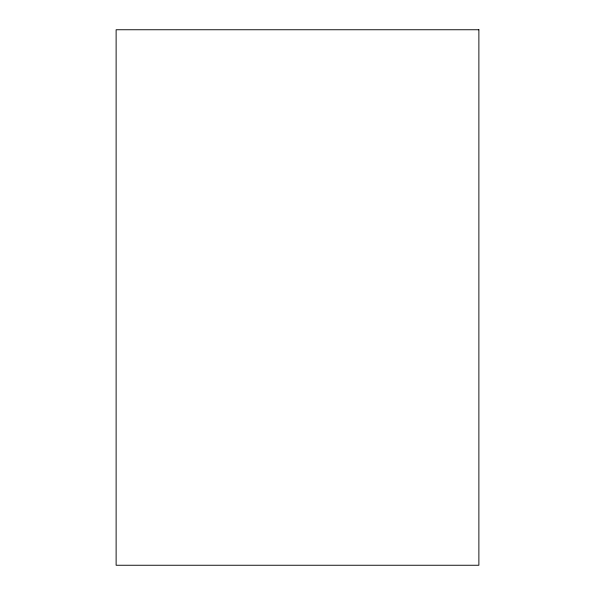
<?xml version="1.0" encoding="UTF-8"?>
<svg xmlns="http://www.w3.org/2000/svg" width="595" height="595" viewBox="0 0 595 595"><rect width="100%" height="100%" fill="white"/><g stroke="black" fill="none" stroke-linecap="round" stroke-linejoin="round"><path stroke-width="0.89" d="M478.878 29.75L116.122 29.75L116.122 565.25L478.878 565.25L478.878 29.75"/></g></svg>
